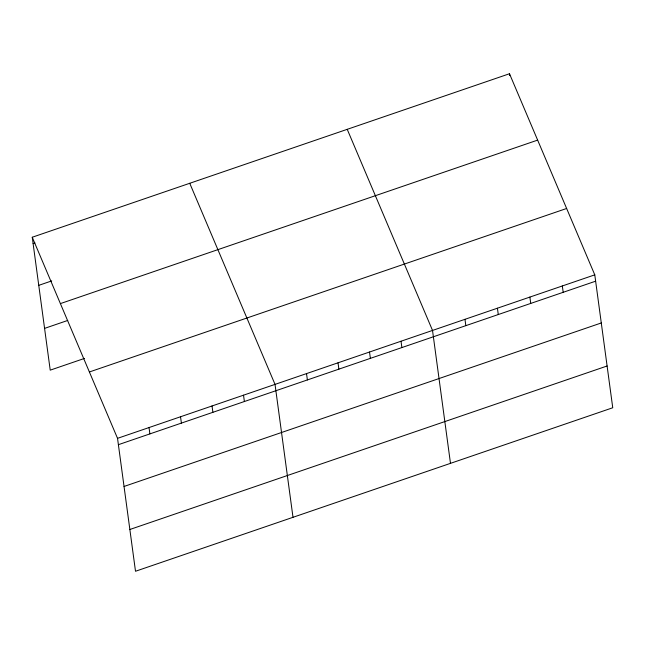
<?xml version="1.0" encoding="UTF-8"?>
<svg xmlns="http://www.w3.org/2000/svg" width="645" height="645" viewBox="0 0 645 645"><rect width="100%" height="100%" fill="white"/><g stroke="black" fill="none" stroke-linecap="round" stroke-linejoin="round"><path stroke-width="0.97" d="M32.25 237.239L509.494 73.74L594.779 274.851L612.75 407.761L135.506 571.26L117.535 438.342L32.25 237.239L50.221 370.149L84.495 358.41M33.105 243.584L34.959 242.947M38.756 285.348L51.721 280.906M60.396 303.601L537.64 140.11M44.57 328.386L67.733 320.452M89.389 371.98L566.632 208.48M117.535 438.342L594.779 274.851M118.398 444.687L595.633 281.188M124.042 486.459L601.285 322.96M129.863 529.489L607.106 365.989M347.228 129.331L432.521 330.433L450.484 463.352M189.743 183.285L275.028 384.388L292.999 517.306M562.327 285.969L563.182 292.306M509.494 73.74L509.735 75.554M529.876 297.087L530.73 303.424M497.424 308.205L498.279 314.542M464.972 319.315L465.827 325.661M401.021 341.229L401.875 347.566M369.521 352.017L370.375 358.362M338.02 362.812L338.883 369.15M306.528 373.6L307.383 379.945M243.528 395.183L244.382 401.521M212.028 405.971L212.89 412.316M180.535 416.767L181.39 423.104M149.035 427.554L149.89 433.9"/></g></svg>
